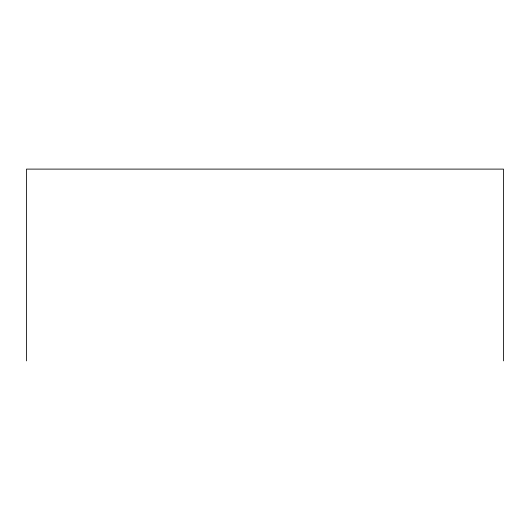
<?xml version="1.0" encoding="UTF-8"?>
<svg xmlns="http://www.w3.org/2000/svg" width="530" height="530" viewBox="0 0 530 530"><rect width="100%" height="100%" fill="white"/><g stroke="black" fill="none" stroke-linecap="round" stroke-linejoin="round"><path stroke-width="0.79" d="M503.5 360.89L503.5 169.11L26.5 169.11L26.5 360.89"/></g></svg>
